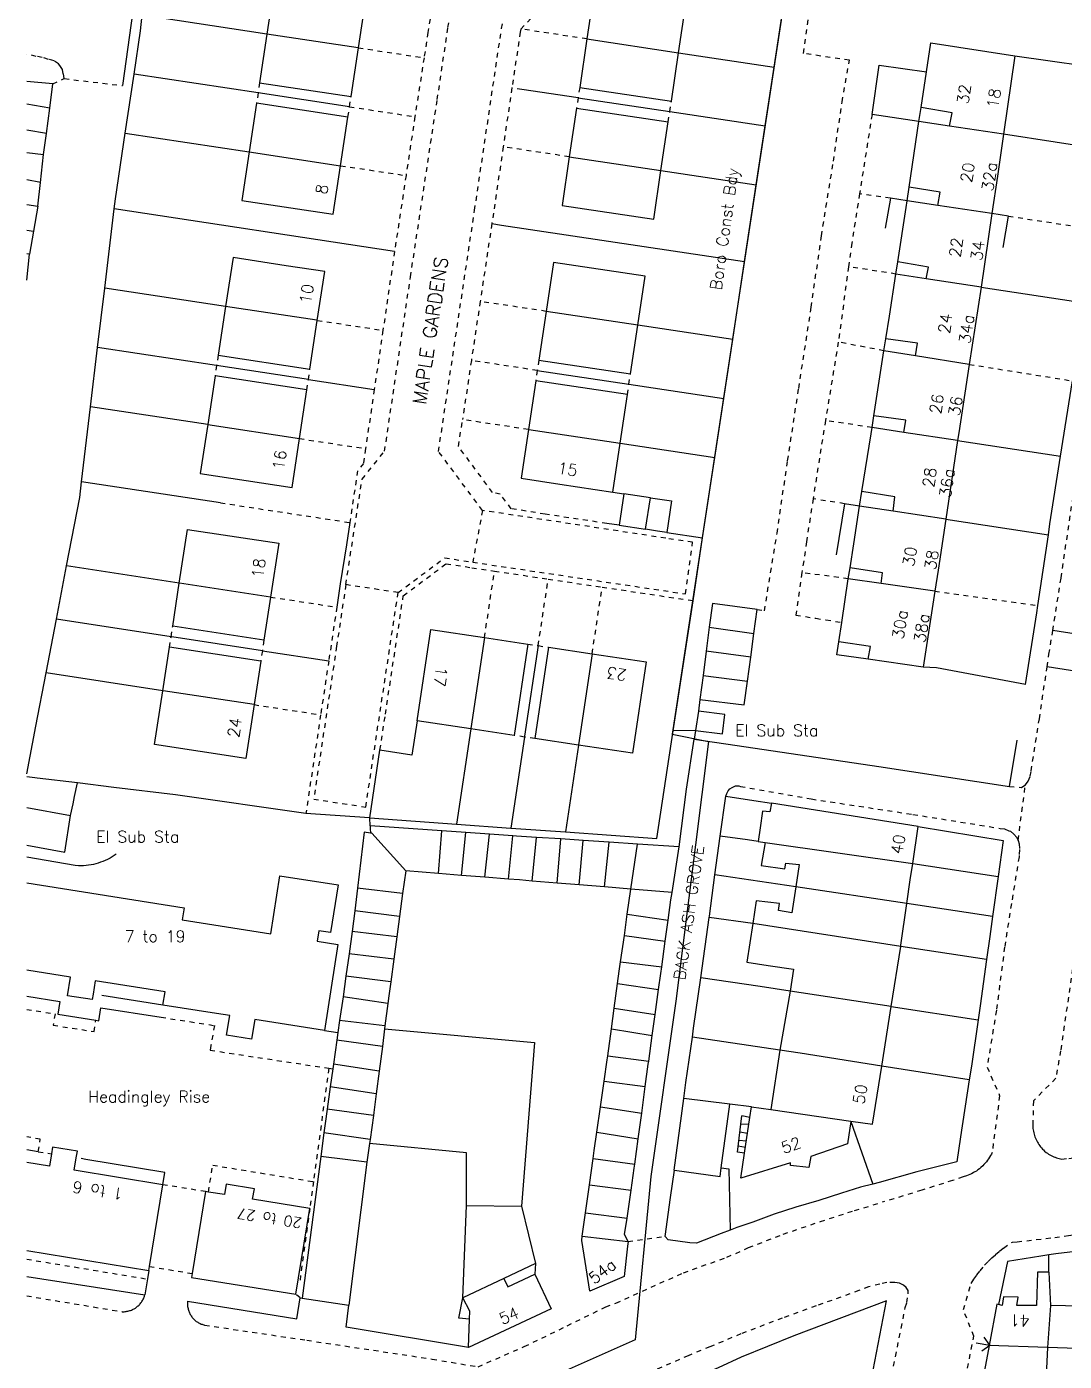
# Model space of a CAD drawing. Extents: x 428500 to 429165, y 435000 to 435500.
# Drawn here: x 428500 to 428607.6, y 435239 to 435377.3 of the extents above; entities that cross this region are included whole.
import ezdxf

# ---------------------------------------------------------------- set-up
doc = ezdxf.new("R2010")
doc.units = 0
doc.linetypes.add('DASHEDLINE', pattern=[1, 0.5, -0.5])
doc.layers.get('0').update_dxf_attribs({"color": 222})
for name, color, linetype in [('os_Block', 7, 'Continuous'), ('OS_LINE - Boundary', 8, 'Continuous'), ('OS_LINE - Building Division', 8, 'Continuous'), ('OS_LINE - Building Outline', 7, 'Continuous'), ('OS_LINE - Builiding Overhead', 7, 'DASHEDLINE'), ('OS_LINE - Default', 8, 'Continuous'), ('OS_LINE - Edge', 8, 'DASHEDLINE'), ('OS_LINE - Property Closing', 8, 'DASHEDLINE'), ('OS_LINE - Road Or Track', 8, 'DASHEDLINE'), ('OS_LINE - Step', 8, 'Continuous'), ('OS_LINE - Traffic Calming', 8, 'Continuous'), ('OS_SYMB - Benchmark', 8, 'Continuous'), ('OS_TEXT - Administrative', 4, 'Continuous'), ('OS_TEXT - Building or Structure', 4, 'Continuous'), ('OS_TEXT - General', 4, 'Continuous'), ('OS_TEXT - Road', 4, 'Continuous')]:
    doc.layers.add(name, color=color, linetype=linetype)
doc.styles.add('AutoTextStyle-2', font='')
doc.styles.get('AutoTextStyle-2').set_extended_font_data('romans-shx')

# ---------------------------------------------------------------- blocks, each defined once
blk = doc.blocks.new('benchMarkSymbol_#000000')
for points in [[(0.707, 0.707), (0, 0), (0.707, -0.707)], [(1.42, 0), (0, 0)]]:
    blk.add_lwpolyline(points)
blk = doc.blocks.new('se2835se')
at = {"layer": 'OS_LINE - Boundary'}
blk.add_lwpolyline([(428817.05, 435500), (428817.06, 435493.41), (428792.31, 435490.97), (428654.48, 435476.8), (428594.89, 435469.94), (428593.69, 435465.3), (428587.41, 435418.15), (428586.37, 435418.21), (428584.49, 435418.44), (428583.82, 435414.75), (428579.81, 435388.66), (428579.8, 435388.24), (428566.92, 435304.02), (428570.7, 435303.27), (428567.3, 435276.35), (428564.73, 435258.18), (428563.08, 435241.26), (428545.04, 435233.22), (428500, 435212.52)], dxfattribs=at)
at = {"layer": 'OS_LINE - Building Division'}
for points in [[(428534.395, 435375.144), (428534.36, 435375.149), (428524.916, 435376.574)], [(428558.096, 435376.066), (428567.602, 435374.64)], [(428533.473, 435369.038), (428523.996, 435370.468)], [(428557.18, 435369.959), (428566.686, 435368.532)], [(428502.04, 435366.25), (428500, 435366.6)], [(428601.28, 435366.18), (428595.7, 435367.03)], [(428523.073, 435364.362), (428532.552, 435362.931)], [(428556.264, 435363.852), (428565.77, 435362.426)], [(428600.08, 435357.96), (428594.49, 435358.8)], [(428500, 435356.25), (428500.71, 435356.15)], [(428598.97, 435350.35), (428593.25, 435351.22)], [(428530.136, 435346.899), (428530.101, 435346.904), (428520.628, 435348.341)], [(428563.367, 435346.408), (428553.86, 435347.834)], [(428597.74, 435342.34), (428592.16, 435343.23)], [(428529.207, 435340.773), (428519.699, 435342.215)], [(428552.942, 435341.71), (428562.447, 435340.284)], [(428518.769, 435336.09), (428528.279, 435334.647)], [(428552.023, 435335.586), (428552.058, 435335.581), (428561.529, 435334.16)], [(428596.53, 435334.45), (428590.95, 435335.29)], [(428595.3, 435326.3), (428589.85, 435327.13)], [(428525.285, 435318.229), (428515.859, 435319.668), (428515.822, 435319.674)], [(428594.17, 435318.85), (428588.6, 435319.63)], [(428524.435, 435312.663), (428515.045, 435314.098), (428514.972, 435314.109)], [(428547.468, 435314.026), (428546.051, 435304.593), (428546.045, 435304.556)], [(428553.038, 435313.189), (428551.626, 435303.792), (428551.615, 435303.719)], [(428558.633, 435312.349), (428557.216, 435302.915), (428557.211, 435302.879)], [(428523.582, 435307.073), (428514.155, 435308.512), (428514.119, 435308.517)], [(428576.56, 435292.79), (428591.87, 435290.6)], [(428591.26, 435286.46), (428579.75, 435288.2)], [(428590.63, 435282.02), (428575.28, 435284.4)], [(428589.64, 435275.78), (428579.15, 435277.38)], [(428588.66, 435269.62), (428580.2, 435270.95), (428578.08, 435271.26)], [(428577.15, 435265.11), (428585.46, 435263.92)], [(428606.15, 435244.8), (428605.85, 435240.45)], [(428605.85, 435240.45), (428599.8, 435240.66)], [(428605.85, 435240.45), (428605.65, 435236.05)], [(428611.99, 435240.23), (428605.85, 435240.45)]]:
    blk.add_lwpolyline(points, dxfattribs=at)
at = {"layer": 'OS_LINE - Building Outline'}
for points in [[(428534.395, 435375.144), (428535.156, 435380.185), (428531.163, 435380.788), (428525.678, 435381.615), (428524.916, 435376.574)], [(428567.602, 435374.64), (428568.358, 435379.678), (428558.852, 435381.104), (428558.096, 435376.066)], [(428524.916, 435376.574), (428524.156, 435371.533)], [(428558.096, 435376.066), (428557.34, 435371.027)], [(428533.633, 435370.102), (428534.395, 435375.144)], [(428566.846, 435369.601), (428567.602, 435374.64)], [(428593.3, 435372.65), (428593.75, 435375.65), (428602.47, 435374.32)], [(428602.47, 435374.32), (428601.28, 435366.18)], [(428592.74, 435368.95), (428593.3, 435372.65)], [(428524.156, 435371.533), (428533.633, 435370.102)], [(428557.34, 435371.027), (428566.846, 435369.601)], [(428502.4, 435368.9), (428500, 435369.3)], [(428523.834, 435369.403), (428523.073, 435364.362)], [(428533.313, 435367.973), (428523.834, 435369.403)], [(428502.04, 435366.25), (428502.4, 435368.9)], [(428532.552, 435362.931), (428533.313, 435367.973)], [(428557.02, 435368.891), (428556.264, 435363.852)], [(428557.02, 435368.891), (428566.526, 435367.465)], [(428592.52, 435367.51), (428592.74, 435368.95)], [(428595.7, 435367.03), (428595.95, 435368.4), (428592.74, 435368.95)], [(428565.77, 435362.426), (428566.526, 435367.465)], [(428591.51, 435360.7), (428592.52, 435367.51)], [(428501.75, 435364.1), (428502.04, 435366.25)], [(428601.28, 435366.18), (428600.65, 435361.85), (428600.08, 435357.96)], [(428500, 435364.3), (428501.75, 435364.1)], [(428523.073, 435364.362), (428522.313, 435359.32), (428531.791, 435357.89), (428532.552, 435362.931)], [(428556.264, 435363.852), (428555.508, 435358.813), (428565.014, 435357.387), (428565.77, 435362.426)], [(428591.3, 435359.29), (428591.51, 435360.7)], [(428594.49, 435358.8), (428594.7, 435360.2), (428591.51, 435360.7)], [(428500, 435358.9), (428501.15, 435358.75)], [(428501.15, 435358.75), (428500.71, 435356.15)], [(428590.32, 435352.95), (428591.2, 435358.6), (428591.3, 435359.29)], [(428600.08, 435357.96), (428598.97, 435350.35)], [(428500.71, 435356.15), (428500.3, 435353.75)], [(428500.3, 435353.75), (428500, 435353.8)], [(428530.136, 435346.899), (428530.904, 435351.956), (428526.898, 435352.564), (428521.395, 435353.398), (428520.628, 435348.341)], [(428563.367, 435346.408), (428564.125, 435351.464), (428554.619, 435352.89), (428553.86, 435347.834)], [(428590.13, 435351.7), (428590.32, 435352.95)], [(428593.25, 435351.22), (428593.5, 435352.4), (428590.32, 435352.95)], [(428589.08, 435345), (428589.45, 435347.35), (428590.13, 435351.7)], [(428593.25, 435351.22), (428590.13, 435351.7)], [(428598.97, 435350.35), (428597.74, 435342.34)], [(428520.628, 435348.341), (428519.861, 435343.283)], [(428553.86, 435347.834), (428553.102, 435342.778)], [(428529.369, 435341.841), (428530.136, 435346.899)], [(428562.608, 435341.352), (428563.367, 435346.408)], [(428588.89, 435343.75), (428589.08, 435345)], [(428592.16, 435343.23), (428592.35, 435344.55), (428589.08, 435345)], [(428519.861, 435343.283), (428529.369, 435341.841)], [(428553.102, 435342.778), (428562.608, 435341.352)], [(428587.84, 435337), (428588.89, 435343.75)], [(428592.16, 435343.23), (428588.89, 435343.75)], [(428597.74, 435342.34), (428596.65, 435335.25), (428596.53, 435334.45)], [(428519.537, 435341.147), (428518.769, 435336.09)], [(428529.045, 435339.705), (428519.537, 435341.147)], [(428552.782, 435340.642), (428552.023, 435335.586)], [(428562.287, 435339.216), (428552.782, 435340.642)], [(428528.279, 435334.647), (428529.045, 435339.705)], [(428561.529, 435334.16), (428562.287, 435339.216)], [(428518.769, 435336.09), (428518.002, 435331.032), (428527.511, 435329.59), (428528.279, 435334.647)], [(428587.65, 435335.79), (428587.84, 435337)], [(428590.95, 435335.29), (428591.15, 435336.55), (428587.84, 435337)], [(428552.023, 435335.586), (428551.264, 435330.53), (428555.269, 435329.929), (428560.77, 435329.104)], [(428586.6, 435329.15), (428587.55, 435335.15), (428587.65, 435335.79)], [(428560.77, 435329.104), (428561.529, 435334.16)], [(428596.53, 435334.45), (428595.3, 435326.3)], [(428561.912, 435328.933), (428561.43, 435325.657)], [(428564.672, 435328.518), (428561.912, 435328.933)], [(428586.37, 435327.66), (428586.6, 435329.15)], [(428589.85, 435327.13), (428590, 435328.6), (428586.6, 435329.15)], [(428564.155, 435325.248), (428564.672, 435328.518)], [(428585.37, 435321.25), (428585.75, 435323.75), (428586.37, 435327.66)], [(428595.3, 435326.3), (428594.5, 435321), (428594.17, 435318.85)], [(428515.822, 435319.674), (428516.672, 435325.24), (428526.134, 435323.796), (428525.285, 435318.229)], [(428561.43, 435325.657), (428564.155, 435325.248)], [(428585.19, 435320.1), (428585.37, 435321.25)], [(428588.6, 435319.63), (428588.75, 435320.75), (428585.37, 435321.25)], [(428515.138, 435315.191), (428515.822, 435319.674)], [(428584.51, 435315.6), (428585.19, 435320.1)], [(428588.6, 435319.63), (428585.19, 435320.1)], [(428525.285, 435318.229), (428524.6, 435313.747)], [(428594.17, 435318.85), (428592.95, 435310.95)], [(428524.6, 435313.747), (428515.138, 435315.191)], [(428584.2, 435313.57), (428584.51, 435315.6)], [(428540.475, 435305.393), (428541.897, 435314.862), (428547.468, 435314.026)], [(428547.468, 435314.026), (428551.954, 435313.351)], [(428514.119, 435308.517), (428514.807, 435313.025)], [(428524.27, 435311.581), (428514.807, 435313.025)], [(428551.954, 435313.351), (428550.532, 435303.882)], [(428554.121, 435313.026), (428552.699, 435303.556)], [(428554.121, 435313.026), (428558.633, 435312.349)], [(428558.633, 435312.349), (428564.227, 435311.508), (428562.805, 435302.039), (428557.211, 435302.879)], [(428587.25, 435311.78), (428584, 435312.25), (428584.2, 435313.57)], [(428587.25, 435311.78), (428587.5, 435313.1), (428584.2, 435313.57)], [(428524.27, 435311.581), (428523.582, 435307.073)], [(428592.95, 435310.95), (428587.25, 435311.78)], [(428523.582, 435307.073), (428522.728, 435301.483), (428513.266, 435302.927), (428514.119, 435308.517)], [(428569.35, 435304.4), (428572.15, 435304.05), (428572.4, 435306.05), (428569.65, 435306.4)], [(428569.65, 435306.4), (428569.35, 435304.4)], [(428546.045, 435304.556), (428540.475, 435305.393)], [(428550.532, 435303.882), (428546.045, 435304.556)], [(428557.211, 435302.879), (428552.699, 435303.556)], [(428577.23, 435296.85), (428577.05, 435295.95), (428576.3, 435296.05), (428576.05, 435294.3), (428575.849, 435292.893)], [(428592.45, 435294.45), (428577.23, 435296.85)], [(428591.87, 435290.6), (428592.45, 435294.45)], [(428575.849, 435292.893), (428576.56, 435292.79)], [(428576.56, 435292.79), (428576.15, 435290.4), (428578.6, 435290.05), (428578.7, 435290.65), (428580.1, 435290.5), (428579.75, 435288.2)], [(428591.26, 435286.46), (428591.6, 435288.9), (428591.87, 435290.6)], [(428500, 435288.6), (428516.32, 435286.02), (428516.12, 435284.76), (428525.31, 435283.31), (428526.26, 435289.34), (428532.28, 435288.39), (428531.5, 435283.45), (428530.3, 435283.64), (428530.12, 435282.55), (428532.27, 435282.21), (428530.87, 435273.31)], [(428579.75, 435288.2), (428579.35, 435285.5), (428577.95, 435285.75), (428578.05, 435286.45), (428575.65, 435286.75), (428575.28, 435284.4)], [(428590.63, 435282.02), (428590.65, 435282.15), (428591.26, 435286.46)], [(428575.28, 435284.4), (428574.66, 435280.39), (428576.9, 435280.048), (428579.5, 435279.65), (428579.15, 435277.38)], [(428589.64, 435275.78), (428590.63, 435282.02)], [(428514.13, 435275.94), (428514.35, 435277.3), (428507.11, 435278.44), (428506.9, 435277.08), (428506.8, 435276.5), (428504.24, 435276.9), (428504.55, 435278.83), (428500, 435279.55)], [(428579.15, 435277.38), (428578.08, 435271.26)], [(428530.87, 435273.31), (428523.64, 435274.45), (428523.32, 435272.41), (428520.73, 435272.82), (428521.05, 435274.85), (428519.68, 435275.06), (428519.68, 435275.07), (428514.13, 435275.94)], [(428588.66, 435269.62), (428589.64, 435275.78)], [(428537.15, 435273.79), (428537.109, 435273.462)], [(428537.109, 435273.462), (428536.88, 435271.65)], [(428578.08, 435271.26), (428577.15, 435265.11)], [(428585.46, 435263.92), (428587.7, 435263.6), (428588.66, 435269.62)], [(428574.99, 435264.3), (428575.15, 435265.4)], [(428575.15, 435265.4), (428577.15, 435265.11)], [(428574.43, 435260.58), (428574.99, 435264.3)], [(428585.46, 435263.92), (428585.453, 435263.873)], [(428585.453, 435263.873), (428585.1, 435261.55), (428581.3, 435260.25), (428581.1, 435259.1), (428579.2, 435259.3), (428579.2, 435259.6), (428574.05, 435258), (428574.43, 435260.58)], [(428505.148, 435260.1), (428505.26, 435260.79), (428502.69, 435261.21), (428502.576, 435260.511)], [(428535.544, 435261.589), (428535.27, 435259.65)], [(428535.6, 435261.99), (428535.544, 435261.589)], [(428502.576, 435260.511), (428502.37, 435259.24), (428500, 435259.62)], [(428514.12, 435257.32), (428504.94, 435258.82), (428505.148, 435260.1)], [(428530.49, 435260.25), (428528.55, 435245.55)], [(428535.27, 435259.65), (428530.49, 435260.25)], [(428535.27, 435259.65), (428533.4, 435244.82)], [(428512.74, 435248.84), (428514.12, 435257.32)], [(428529.35, 435254.85), (428523.43, 435255.81), (428523.61, 435256.9), (428520.69, 435257.37), (428520.51, 435256.29), (428518.84, 435256.56)], [(428518.54, 435256.61), (428517.16, 435248.12)], [(428518.84, 435256.56), (428518.54, 435256.61)], [(428527.9, 435245.96), (428529.35, 435254.85)], [(428545.208, 435245.609), (428545.589, 435255.151)], [(428545.589, 435255.151), (428551.314, 435255.085)], [(428551.314, 435255.085), (428552.75, 435249.161)], [(428558.4, 435246.28), (428557.9, 435249.36), (428557.55, 435251.55), (428557.61, 435251.98)], [(428557.61, 435251.98), (428562.35, 435251.45)], [(428500, 435250.51), (428512.67, 435248.44)], [(428562.35, 435251.45), (428562.29, 435250.95), (428561.95, 435247.8), (428558.4, 435246.28)], [(428512.67, 435248.44), (428512.74, 435248.84)], [(428552.75, 435249.161), (428549.469, 435247.616)], [(428612.23, 435249.08), (428610.9, 435249.1), (428610.8, 435244.7), (428606.15, 435244.8)], [(428517.16, 435248.12), (428517.09, 435247.72), (428527.9, 435245.96)], [(428549.469, 435247.616), (428545.208, 435245.609)], [(428549.469, 435247.616), (428549.887, 435246.726), (428551, 435247.25), (428552.7, 435248.05)], [(428552.7, 435248.05), (428554.38, 435244.45)], [(428606, 435248.27), (428604.8, 435248.25), (428604.7, 435244.8), (428602.65, 435244.8), (428602.8, 435245.65), (428601.3, 435245.7), (428601.15, 435244.8), (428600.75, 435244.91)], [(428606, 435248.27), (428606.15, 435244.8)], [(428528.55, 435245.55), (428533.4, 435244.82)], [(428545.917, 435243.377), (428545.95, 435244.2), (428545.208, 435245.609)], [(428600.75, 435244.91), (428600.6, 435244.95), (428599.8, 435240.66)], [(428554.38, 435244.45), (428545.8, 435240.45)], [(428545.8, 435240.45), (428545.917, 435243.377)], [(428599.8, 435240.66), (428599, 435236.4)]]:
    blk.add_lwpolyline(points, dxfattribs=at)
at = {"layer": 'OS_LINE - Builiding Overhead'}
for points in [[(428523.996, 435370.468), (428523.834, 435369.403)], [(428524.156, 435371.533), (428523.996, 435370.468)], [(428557.34, 435371.027), (428557.18, 435369.959)], [(428533.313, 435367.973), (428533.473, 435369.038)], [(428533.473, 435369.038), (428533.633, 435370.102)], [(428557.18, 435369.959), (428557.02, 435368.891)], [(428566.686, 435368.532), (428566.846, 435369.601)], [(428566.526, 435367.465), (428566.686, 435368.532)], [(428519.861, 435343.283), (428519.699, 435342.215)], [(428553.102, 435342.778), (428552.942, 435341.71)], [(428519.699, 435342.215), (428519.537, 435341.147)], [(428529.207, 435340.773), (428529.369, 435341.841)], [(428552.942, 435341.71), (428552.782, 435340.642)], [(428529.045, 435339.705), (428529.207, 435340.773)], [(428562.287, 435339.216), (428562.447, 435340.284)], [(428562.447, 435340.284), (428562.608, 435341.352)], [(428514.972, 435314.109), (428515.138, 435315.191)], [(428514.807, 435313.025), (428514.972, 435314.109)], [(428524.6, 435313.747), (428524.435, 435312.663)], [(428524.435, 435312.663), (428524.27, 435311.581)], [(428551.954, 435313.351), (428553.038, 435313.189)], [(428553.038, 435313.189), (428554.121, 435313.026)], [(428551.615, 435303.719), (428550.532, 435303.882)], [(428552.699, 435303.556), (428551.615, 435303.719)], [(428518.54, 435256.61), (428514.12, 435257.32)], [(428512.74, 435248.84), (428517.16, 435248.12)]]:
    blk.add_lwpolyline(points, dxfattribs=at)
at = {"layer": 'OS_LINE - Default'}
for points in [[(428577.503, 435373.155), (428579.409, 435385.694)], [(428509.9, 435382.7), (428511.35, 435381.45), (428509.928, 435371.233)], [(428511.129, 435372.41), (428511.8, 435376.9), (428511.986, 435378.525)], [(428524.916, 435376.574), (428511.986, 435378.525)], [(428567.602, 435374.64), (428577.503, 435373.155)], [(428587.65, 435368.25), (428588.4, 435373.35), (428593.3, 435372.65)], [(428602.47, 435374.32), (428613.21, 435372.8)], [(428510.216, 435366.302), (428511.129, 435372.41)], [(428523.996, 435370.468), (428511.129, 435372.41)], [(428576.575, 435367.048), (428577.503, 435373.155)], [(428502.7, 435371.4), (428500, 435371.65)], [(428502.4, 435368.9), (428502.7, 435371.4)], [(428557.18, 435369.959), (428551.344, 435370.835)], [(428566.686, 435368.532), (428576.575, 435367.048)], [(428592.52, 435367.51), (428587.65, 435368.25)], [(428509.075, 435358.453), (428509.2, 435359.5), (428510.216, 435366.302)], [(428510.216, 435366.302), (428523.073, 435364.362)], [(428575.647, 435360.944), (428576.575, 435367.048)], [(428595.7, 435367.03), (428592.52, 435367.51)], [(428611.99, 435364.55), (428601.28, 435366.18)], [(428501.43, 435361.2), (428501.75, 435364.1)], [(428565.77, 435362.426), (428575.647, 435360.944)], [(428501.43, 435361.2), (428500, 435361.45)], [(428501.15, 435358.75), (428501.43, 435361.2)], [(428574.438, 435352.989), (428575.647, 435360.944)], [(428589.55, 435359.55), (428589, 435356.45)], [(428591.3, 435359.29), (428589.55, 435359.55)], [(428508.093, 435350.242), (428509.075, 435358.453)], [(428538.141, 435354.031), (428509.075, 435358.453)], [(428594.49, 435358.8), (428591.3, 435359.29)], [(428548.229, 435356.921), (428549.245, 435356.769), (428574.438, 435352.989)], [(428601.8, 435357.7), (428600.08, 435357.96)], [(428601.25, 435354.45), (428601.8, 435357.7)], [(428500, 435351.08), (428500.3, 435353.75)], [(428573.213, 435344.931), (428574.438, 435352.989)], [(428507.358, 435344.088), (428508.093, 435350.242)], [(428520.628, 435348.341), (428508.093, 435350.242)], [(428598.97, 435350.35), (428609.67, 435348.72)], [(428573.213, 435344.931), (428563.367, 435346.408)], [(428572.282, 435338.808), (428573.213, 435344.931)], [(428506.622, 435337.933), (428507.358, 435344.088)], [(428519.699, 435342.215), (428507.358, 435344.088)], [(428529.207, 435340.773), (428536.04, 435339.736)], [(428562.447, 435340.284), (428572.282, 435338.808)], [(428607.21, 435332.84), (428608.44, 435340.63)], [(428571.352, 435332.686), (428572.282, 435338.808)], [(428505.695, 435330.181), (428506.622, 435337.933)], [(428518.769, 435336.09), (428506.622, 435337.933)], [(428590.95, 435335.29), (428587.65, 435335.79)], [(428561.529, 435334.16), (428571.352, 435332.686)], [(428596.53, 435334.45), (428607.21, 435332.84)], [(428570.086, 435324.359), (428571.352, 435332.686)], [(428605.94, 435324.68), (428606.1, 435325.8), (428607.21, 435332.84)], [(428504.138, 435321.457), (428505.5, 435328.55), (428505.695, 435330.181)], [(428520.086, 435327.991), (428505.695, 435330.181)], [(428560.77, 435329.104), (428561.912, 435328.933)], [(428564.672, 435328.518), (428566.859, 435328.19), (428566.368, 435324.916)], [(428584.8, 435327.9), (428583.95, 435322.6)], [(428586.37, 435327.66), (428584.8, 435327.9)], [(428589.85, 435327.13), (428586.37, 435327.66)], [(428595.3, 435326.3), (428605.94, 435324.68)], [(428533.498, 435325.95), (428533.146, 435323.629), (428532.519, 435319.594), (428532.157, 435317.18)], [(428561.43, 435325.657), (428560.153, 435325.849)], [(428566.368, 435324.916), (428565.413, 435325.059), (428564.155, 435325.248)], [(428566.368, 435324.916), (428570.086, 435324.359)], [(428569.097, 435317.849), (428570.086, 435324.359)], [(428604.86, 435317.35), (428605.94, 435324.68)], [(428503.076, 435315.926), (428504.138, 435321.457)], [(428515.822, 435319.674), (428504.138, 435321.457)], [(428567.047, 435304.362), (428569.097, 435317.849)], [(428575.75, 435316.95), (428571.1, 435317.55), (428570.78, 435315.1)], [(428575.41, 435314.45), (428575.75, 435316.95)], [(428603.55, 435309.15), (428604.75, 435316.6), (428604.86, 435317.35)], [(428502.009, 435310.366), (428503.076, 435315.926)], [(428514.972, 435314.109), (428503.076, 435315.926)], [(428570.78, 435315.1), (428570.45, 435312.6)], [(428570.78, 435315.1), (428575.41, 435314.45)], [(428575.08, 435312), (428575.41, 435314.45)], [(428524.435, 435312.663), (428531.321, 435311.611)], [(428570.45, 435312.6), (428570.13, 435310.1)], [(428575.08, 435312), (428570.45, 435312.6)], [(428574.73, 435309.5), (428575.08, 435312)], [(428603.55, 435309.15), (428594.35, 435310.9), (428592.95, 435310.95)], [(428500, 435299.9), (428500.95, 435304.849), (428502.009, 435310.366)], [(428514.119, 435308.517), (428502.009, 435310.366)], [(428570.13, 435310.1), (428569.8, 435307.6)], [(428570.13, 435310.1), (428574.73, 435309.5)], [(428569.8, 435307.6), (428574.4, 435307.05), (428574.73, 435309.5)], [(428569.8, 435307.6), (428569.65, 435306.4)], [(428540.475, 435305.393), (428539.938, 435301.84), (428536.634, 435302.366)], [(428546.045, 435304.556), (428544.563, 435294.685)], [(428555.859, 435293.878), (428565.35, 435293.2), (428567.047, 435304.362)], [(428569.35, 435304.4), (428567.047, 435304.362)], [(428569.35, 435304.4), (428569.2, 435303.5)], [(428551.615, 435303.719), (428550.197, 435294.283)], [(428557.211, 435302.879), (428555.859, 435293.878)], [(428567.65, 435292.35), (428568.4, 435298.3), (428569.2, 435303.5)], [(428569.2, 435303.5), (428574.61, 435302.69), (428588.35, 435300.65), (428601.9, 435298.6)], [(428601.9, 435298.6), (428602.7, 435303.4)], [(428535.571, 435295.328), (428536.634, 435302.366)], [(428505.28, 435298.96), (428501.08, 435299.47), (428500.85, 435299.498), (428500, 435299.601)], [(428504.55, 435295.6), (428504.81, 435296.79), (428504.97, 435297.55), (428505.28, 435298.96)], [(428528.949, 435295.803), (428515.437, 435297.716), (428509.05, 435298.5), (428505.28, 435298.96)], [(428571.9, 435293.45), (428572.5, 435297.6)], [(428572.5, 435297.6), (428575.41, 435297.14), (428577.23, 435296.85)], [(428500, 435296.4), (428504.55, 435295.6)], [(428535.571, 435295.328), (428535.54, 435295.33), (428528.949, 435295.803)], [(428500, 435292.5), (428503.95, 435291.8), (428504.55, 435295.6)], [(428535.571, 435295.328), (428544.563, 435294.685)], [(428535.6, 435294.5), (428535.571, 435295.328)], [(428543.05, 435293.99), (428535.6, 435294.5)], [(428535.6, 435294.5), (428535.62, 435294.25), (428535.65, 435293.77)], [(428544.563, 435294.685), (428550.197, 435294.283)], [(428592.45, 435294.45), (428601.25, 435293)], [(428535.65, 435293.77), (428535, 435293.85), (428534.3, 435288.05)], [(428539.3, 435289.85), (428535.8, 435293.75), (428535.65, 435293.77)], [(428542.7, 435289.58), (428543.05, 435293.99)], [(428545.55, 435293.81), (428543.05, 435293.99)], [(428545.1, 435289.38), (428545.55, 435293.81)], [(428548, 435293.64), (428545.55, 435293.81)], [(428547.5, 435289.19), (428548, 435293.64)], [(428550.4, 435293.48), (428548, 435293.64)], [(428549.95, 435288.99), (428550.4, 435293.48)], [(428550.197, 435294.283), (428555.859, 435293.878)], [(428552.85, 435293.32), (428550.8, 435293.45), (428550.4, 435293.48)], [(428552.4, 435288.79), (428552.85, 435293.32)], [(428555.4, 435293.15), (428552.85, 435293.32)], [(428555, 435288.58), (428555.4, 435293.15)], [(428557.7, 435293), (428555.4, 435293.15)], [(428557.3, 435288.39), (428557.7, 435293)], [(428560.4, 435292.82), (428557.7, 435293)], [(428571.35, 435289.45), (428571.9, 435293.45)], [(428575.849, 435292.893), (428574.75, 435293.048), (428571.9, 435293.45)], [(428601.25, 435293), (428600.72, 435289.25)], [(428509.29, 435291.59), (428509.08, 435291.44), (428508.86, 435291.3), (428508.64, 435291.17), (428508.38, 435291.04), (428508.15, 435290.93), (428507.91, 435290.83), (428507.67, 435290.74), (428507.42, 435290.65), (428507.18, 435290.58), (428506.92, 435290.52), (428506.67, 435290.47), (428506.42, 435290.43), (428506.16, 435290.4), (428505.9, 435290.38), (428505.38, 435290.38), (428505.03, 435290.4), (428500, 435291.26)], [(428559.9, 435288.18), (428560.4, 435292.82)], [(428563.35, 435292.63), (428560.4, 435292.82)], [(428562.64, 435287.95), (428563.35, 435292.63)], [(428567.65, 435292.35), (428563.35, 435292.63)], [(428566.92, 435287.6), (428567.65, 435292.35)], [(428591.87, 435290.6), (428600.72, 435289.25)], [(428539.3, 435289.85), (428538.98, 435287.49)], [(428542.7, 435289.58), (428539.3, 435289.85)], [(428545.1, 435289.38), (428542.7, 435289.58)], [(428547.5, 435289.19), (428545.1, 435289.38)], [(428549.95, 435288.99), (428547.5, 435289.19)], [(428552.4, 435288.79), (428551.1, 435288.9), (428549.95, 435288.99)], [(428570.78, 435285), (428570.8, 435285.15), (428571.35, 435289.45)], [(428579.75, 435288.2), (428571.35, 435289.45)], [(428600.72, 435289.25), (428600.14, 435285.11)], [(428534.3, 435288.05), (428534.01, 435285.7)], [(428538.98, 435287.49), (428534.3, 435288.05)], [(428538.98, 435287.49), (428538.66, 435285.1)], [(428555, 435288.58), (428552.4, 435288.79)], [(428557.3, 435288.39), (428555, 435288.58)], [(428559.9, 435288.18), (428557.3, 435288.39)], [(428562.64, 435287.95), (428559.9, 435288.18)], [(428562.28, 435285.35), (428562.64, 435287.95)], [(428566.92, 435287.6), (428562.64, 435287.95)], [(428566.51, 435284.75), (428566.8, 435286.85), (428566.92, 435287.6)], [(428600.14, 435285.11), (428591.26, 435286.46)], [(428534.01, 435285.7), (428533.75, 435283.55)], [(428538.66, 435285.1), (428534.01, 435285.7)], [(428538.66, 435285.1), (428538.37, 435283)], [(428561.97, 435283.15), (428562.28, 435285.35)], [(428562.28, 435285.35), (428566.51, 435284.75)], [(428566.21, 435282.55), (428566.51, 435284.75)], [(428569.9, 435278.75), (428570.78, 435285)], [(428575.28, 435284.4), (428570.78, 435285)], [(428600.14, 435285.11), (428599.85, 435283.05), (428599.52, 435280.65)], [(428533.75, 435283.55), (428533.43, 435281.25)], [(428538.37, 435283), (428533.75, 435283.55)], [(428538.37, 435283), (428538.06, 435280.7)], [(428561.58, 435280.41), (428561.97, 435283.15)], [(428561.97, 435283.15), (428566.21, 435282.55)], [(428565.85, 435279.89), (428566.21, 435282.55)], [(428599.52, 435280.65), (428590.63, 435282.02)], [(428533.43, 435281.25), (428533.1, 435278.95)], [(428538.06, 435280.7), (428533.43, 435281.25)], [(428538.06, 435280.7), (428537.75, 435278.35)], [(428599.52, 435280.65), (428598.85, 435275.85), (428598.64, 435274.4)], [(428561.27, 435278.16), (428561.45, 435279.45), (428561.58, 435280.41)], [(428561.58, 435280.41), (428565.85, 435279.89)], [(428565.52, 435277.54), (428565.75, 435279.2), (428565.85, 435279.89)], [(428533.1, 435278.95), (428532.8, 435276.8)], [(428537.75, 435278.35), (428533.1, 435278.95)], [(428537.75, 435278.35), (428537.55, 435276.9), (428537.45, 435276.1)], [(428560.93, 435275.6), (428561.27, 435278.16)], [(428561.27, 435278.16), (428565.52, 435277.54)], [(428569.02, 435272.6), (428569.15, 435273.55), (428569.9, 435278.75)], [(428579.15, 435277.38), (428576.05, 435277.85), (428569.9, 435278.75)], [(428500, 435276.85), (428503.45, 435276.31), (428503.24, 435274.98), (428507.17, 435274.36)], [(428514.13, 435275.94), (428507.8, 435276.94)], [(428532.8, 435276.8), (428532.45, 435274.35)], [(428537.45, 435276.1), (428532.8, 435276.8)], [(428565.16, 435274.96), (428565.52, 435277.54)], [(428507.17, 435274.36), (428507.47, 435274.31), (428507.68, 435275.65), (428513.93, 435274.68)], [(428537.45, 435276.1), (428537.15, 435273.79)], [(428560.64, 435273.49), (428560.93, 435275.6)], [(428560.93, 435275.6), (428565.16, 435274.96)], [(428589.64, 435275.78), (428598.64, 435274.4)], [(428532.45, 435274.35), (428532.27, 435273.11)], [(428537.15, 435273.79), (428532.45, 435274.35)], [(428564.86, 435272.8), (428565.16, 435274.96)], [(428598.64, 435274.4), (428597.95, 435269.6), (428597.74, 435268.19)], [(428530.87, 435273.31), (428532.27, 435273.11)], [(428532.16, 435272.31), (428531.81, 435269.81)], [(428532.27, 435273.11), (428532.16, 435272.31)], [(428536.88, 435271.65), (428532.16, 435272.31)], [(428537.109, 435273.462), (428552.656, 435272.063), (428551.314, 435255.085)], [(428560.26, 435270.69), (428560.64, 435273.49)], [(428560.64, 435273.49), (428564.86, 435272.8)], [(428564.5, 435270.14), (428564.86, 435272.8)], [(428568.14, 435266.25), (428568.35, 435267.9), (428569.02, 435272.6)], [(428578.08, 435271.26), (428569.02, 435272.6)], [(428536.88, 435271.65), (428536.55, 435269.09)], [(428531.81, 435269.81), (428531.74, 435269.33)], [(428536.55, 435269.09), (428531.81, 435269.81)], [(428559.88, 435268.04), (428560.2, 435270.25), (428560.26, 435270.69)], [(428560.26, 435270.69), (428564.5, 435270.14)], [(428564.14, 435267.49), (428564.45, 435269.8), (428564.5, 435270.14)], [(428597.74, 435268.19), (428588.66, 435269.62)], [(428531.74, 435269.33), (428531.48, 435267.45)], [(428536.55, 435269.09), (428536.25, 435266.75)], [(428597.74, 435268.19), (428596.84, 435262.29), (428596.45, 435259.7), (428592.3, 435258.65), (428588.4, 435257.55), (428587.74, 435257.38)], [(428531.48, 435267.45), (428531.16, 435265.15)], [(428536.25, 435266.75), (428531.48, 435267.45)], [(428536.25, 435266.75), (428536, 435264.8), (428535.96, 435264.5)], [(428559.5, 435265.39), (428559.88, 435268.04)], [(428559.88, 435268.04), (428564.14, 435267.49)], [(428563.77, 435264.73), (428564.14, 435267.49)], [(428559.12, 435262.75), (428559.5, 435265.39)], [(428559.5, 435265.39), (428563.77, 435264.73)], [(428567.16, 435258.82), (428567.13, 435258.82), (428568.14, 435266.25)], [(428572.9, 435265.67), (428568.14, 435266.25)], [(428572.01, 435259.07), (428572.9, 435265.67)], [(428575.15, 435265.4), (428572.9, 435265.67)], [(428531.16, 435265.15), (428530.95, 435263.65), (428530.82, 435262.7)], [(428535.96, 435264.5), (428531.16, 435265.15)], [(428535.96, 435264.5), (428535.6, 435261.99)], [(428563.41, 435262.09), (428563.77, 435264.73)], [(428573.7, 435260.7), (428574.15, 435264.45)], [(428530.82, 435262.7), (428530.49, 435260.25)], [(428535.6, 435261.99), (428530.82, 435262.7)], [(428558.74, 435260.04), (428558.85, 435260.85), (428559.12, 435262.75)], [(428559.12, 435262.75), (428563.41, 435262.09)], [(428585.453, 435263.873), (428587.74, 435257.38)], [(428545.589, 435255.151), (428545.597, 435260.64), (428535.544, 435261.589)], [(428563.05, 435259.45), (428563.41, 435262.09)], [(428501.2, 435260.74), (428500, 435260.94)], [(428514.12, 435257.32), (428514.33, 435258.6), (428506.13, 435259.94)], [(428558.35, 435257.29), (428558.74, 435260.04)], [(428558.74, 435260.04), (428563.05, 435259.45)], [(428562.67, 435256.75), (428563, 435259.05), (428563.05, 435259.45)], [(428566.2, 435251.95), (428566.75, 435256), (428567.16, 435258.82)], [(428567.16, 435258.82), (428571.89, 435258.18), (428572.01, 435259.07)], [(428572.01, 435259.07), (428572.8, 435258.97), (428572.94, 435252.62)], [(428557.95, 435254.4), (428558.35, 435257.29)], [(428558.35, 435257.29), (428562.67, 435256.75)], [(428587.74, 435257.38), (428586.45, 435257.05), (428584.5, 435256.45), (428582.15, 435255.7), (428579.75, 435255), (428577.5, 435254.25), (428575.3, 435253.45), (428573.65, 435252.9), (428572.94, 435252.62)], [(428562.25, 435253.84), (428562.67, 435256.75)], [(428557.61, 435251.98), (428557.95, 435254.4)], [(428557.95, 435254.4), (428562.25, 435253.84)], [(428562.35, 435251.45), (428562, 435252.15), (428562.25, 435253.84)], [(428572.94, 435252.62), (428572, 435252.25), (428569.45, 435251.25), (428568.75, 435251.3), (428566.5, 435251.6), (428566.2, 435251.95)], [(428612.29, 435250.82), (428610.8, 435250.65), (428606.7, 435250.15), (428606, 435250.04)], [(428552.75, 435249.161), (428552.7, 435248.05)], [(428606, 435250.04), (428605.15, 435249.9), (428601.7, 435249.35), (428600.75, 435244.91)], [(428606, 435248.27), (428606, 435250.04)], [(428500, 435247.82), (428512.25, 435245.9)], [(428512.52, 435247.55), (428512.25, 435245.9)], [(428512.67, 435248.44), (428512.52, 435247.55)], [(428516.69, 435245.26), (428528.01, 435243.41), (428528.35, 435245.58)], [(428528.35, 435245.58), (428528.55, 435245.55)], [(428545.8, 435240.45), (428533.12, 435242.56), (428533.4, 435244.82)], [(428545.917, 435243.377), (428544.811, 435243.488), (428545.208, 435245.609)], [(428577.04, 435201.28), (428580.9, 435203.1), (428583.65, 435216.9), (428585.7, 435227.5), (428587.6, 435237.2), (428589.15, 435245.3), (428579.55, 435241.65), (428574.1, 435239.45), (428571.7, 435238.35), (428564.35, 435235.15), (428562.28, 435234.23)]]:
    blk.add_lwpolyline(points, dxfattribs=at)
at = {"layer": 'OS_LINE - Edge'}
for points in [[(428551.245, 435377.093), (428557.13, 435383.216), (428557.278, 435383.285), (428559.434, 435384.074), (428563.114, 435385.064), (428567.056, 435386.433), (428568.616, 435387.268), (428570.529, 435388.573), (428571.621, 435389.504), (428571.797, 435389.654), (428573.289, 435391.242)], [(428575.75, 435316.95), (428576.5, 435316.8), (428577.8, 435324.85), (428578.9, 435332.35), (428580.05, 435339.85), (428581.35, 435348.25), (428582.4, 435355.65), (428583.65, 435363.4), (428584.55, 435369.55), (428585.3, 435373.85), (428580.534, 435374.565), (428581.75, 435383.25)], [(428543.031, 435382.039), (428542.536, 435380.887), (428541.973, 435379.123), (428541.608, 435376.742), (428541.201, 435374.117)], [(428551.245, 435377.093), (428551.172, 435376.774), (428550.315, 435370.99)], [(428503.9, 435371.95), (428503.8, 435372.45), (428503.7, 435372.9), (428503.45, 435373.3), (428503.3, 435373.5), (428502.85, 435373.8), (428502.25, 435373.95), (428501.6, 435374.15), (428501, 435374.25), (428500, 435374.5)], [(428541.201, 435374.117), (428540.254, 435368.014)], [(428502.7, 435371.4), (428503.9, 435371.95)], [(428503.9, 435371.95), (428509.928, 435371.233)], [(428550.315, 435370.99), (428549.41, 435364.88)], [(428540.254, 435368.014), (428539.331, 435361.908)], [(428587.65, 435368.25), (428586.356, 435360.025)], [(428549.41, 435364.88), (428548.394, 435358.021), (428548.229, 435356.921)], [(428539.331, 435361.908), (428538.141, 435354.031)], [(428586.356, 435360.025), (428585.55, 435354.9), (428585.22, 435352.46)], [(428548.229, 435356.921), (428547.022, 435348.86)], [(428538.141, 435354.031), (428536.941, 435345.866)], [(428585.22, 435352.46), (428584.15, 435344.65)], [(428547.022, 435348.86), (428546.105, 435342.736)], [(428536.941, 435345.866), (428536.04, 435339.736)], [(428584.15, 435344.65), (428582.83, 435336.52)], [(428546.105, 435342.736), (428545.188, 435336.612)], [(428536.04, 435339.736), (428535.139, 435333.607)], [(428560.153, 435325.849), (428553.749, 435326.81), (428550.252, 435327.382), (428549.097, 435328.898), (428548.302, 435329.065), (428544.772, 435333.834), (428545.188, 435336.612)], [(428582.83, 435336.52), (428582.35, 435333.6), (428581.541, 435328.398)], [(428535.139, 435333.607), (428534.912, 435332.06), (428534.313, 435331.314), (428533.498, 435325.95)], [(428581.541, 435328.398), (428580.85, 435323.95), (428580.39, 435320.761)], [(428547.264, 435327.2), (428546.244, 435321.84)], [(428536.634, 435302.366), (428537.194, 435306.071), (428539.051, 435318.367), (428543.495, 435321.683), (428546.156, 435321.267), (428548.503, 435320.917)], [(428548.503, 435320.917), (428554.075, 435320.087)], [(428580.39, 435320.761), (428579.75, 435316.35), (428581.83, 435316.02), (428582.87, 435315.86), (428584.51, 435315.6)], [(428538.513, 435318.689), (428533.093, 435319.508)], [(428554.075, 435320.087), (428559.67, 435319.254)], [(428559.67, 435319.254), (428569.097, 435317.849)], [(428532.157, 435317.18), (428531.321, 435311.611)], [(428531.321, 435311.611), (428530.482, 435306.02)], [(428530.482, 435306.02), (428528.949, 435295.803)], [(428572.5, 435297.6), (428572.6, 435297.85), (428572.75, 435298.15), (428572.9, 435298.35), (428573.15, 435298.5), (428573.5, 435298.65), (428573.85, 435298.65), (428574, 435298.6), (428581.35, 435297.3), (428591.9, 435295.7), (428600.95, 435294.25), (428601.4, 435294.2), (428601.85, 435294), (428602, 435293.95), (428602.35, 435293.65), (428602.65, 435293.3), (428602.8, 435293)], [(428601.9, 435298.6), (428603.15, 435298.5), (428603.3, 435298.6), (428603.55, 435298.75)], [(428500, 435275.49), (428502.94, 435275.03), (428502.75, 435273.85), (428506.99, 435273.19), (428507.17, 435274.36)], [(428513.93, 435274.68), (428519.47, 435273.82), (428519.11, 435271.74), (428519.03, 435271.26), (428531.33, 435269.39)], [(428531.33, 435269.39), (428529.73, 435257.64)], [(428531.33, 435269.39), (428531.74, 435269.33)], [(428501.2, 435260.74), (428501.41, 435262.04), (428500, 435262.27)], [(428501.2, 435260.74), (428502.576, 435260.511)], [(428506.13, 435259.94), (428505.148, 435260.1)], [(428518.84, 435256.56), (428519.29, 435259.34), (428529.73, 435257.64)], [(428529.73, 435257.64), (428529.35, 435254.85)], [(428529.35, 435254.85), (428528.34, 435247.41)], [(428562.35, 435251.45), (428566.2, 435251.95)], [(428500, 435249.6), (428512.52, 435247.55)], [(428528.35, 435245.58), (428527.9, 435245.96)]]:
    blk.add_lwpolyline(points, dxfattribs=at)
at = {"layer": 'OS_LINE - Property Closing'}
for points in [[(428558.096, 435376.066), (428558.08, 435376.068), (428551.245, 435377.093)], [(428534.395, 435375.144), (428541.201, 435374.117)], [(428551.344, 435370.835), (428550.315, 435370.99)], [(428533.473, 435369.038), (428540.254, 435368.014)], [(428556.264, 435363.852), (428549.41, 435364.88)], [(428532.552, 435362.931), (428539.331, 435361.908)], [(428589.55, 435359.55), (428586.356, 435360.025)], [(428601.8, 435357.7), (428610.796, 435356.34)], [(428590.13, 435351.7), (428585.22, 435352.46)], [(428553.86, 435347.834), (428547.022, 435348.86)], [(428530.136, 435346.899), (428536.941, 435345.866)], [(428588.89, 435343.75), (428584.15, 435344.65)], [(428552.942, 435341.71), (428546.105, 435342.736)], [(428597.74, 435342.34), (428608.44, 435340.63)], [(428552.023, 435335.586), (428545.188, 435336.612)], [(428587.65, 435335.79), (428582.83, 435336.52)], [(428528.279, 435334.647), (428535.139, 435333.607)], [(428520.086, 435327.991), (428533.498, 435325.95)], [(428584.8, 435327.9), (428581.541, 435328.398)], [(428547.468, 435314.026), (428548.503, 435320.917)], [(428585.19, 435320.1), (428580.39, 435320.761)], [(428553.038, 435313.189), (428554.075, 435320.087)], [(428558.633, 435312.349), (428559.67, 435319.254)], [(428525.285, 435318.229), (428532.157, 435317.18)], [(428594.17, 435318.85), (428604.86, 435317.35)], [(428523.582, 435307.073), (428530.482, 435306.02)]]:
    blk.add_lwpolyline(points, dxfattribs=at)
at = {"layer": 'OS_LINE - Road Or Track'}
for points in [[(428537.112, 435333.331), (428539.796, 435351.4), (428542.572, 435369.772), (428543.684, 435377.255), (428543.927, 435378.587)], [(428542.702, 435333.314), (428546.445, 435358.311), (428549.235, 435377.139), (428549.438, 435378.026)], [(428606.39, 435314.75), (428607.25, 435320.2), (428608.6, 435329.3), (428610.05, 435338.65), (428611.45, 435348.3), (428612.81, 435356.76)], [(428533.093, 435319.508), (428534.779, 435330.447), (428537.112, 435333.331)], [(428547.264, 435327.2), (428542.702, 435333.314)], [(428546.244, 435321.84), (428568.308, 435318.553), (428569.054, 435323.914), (428566.261, 435324.321), (428547.264, 435327.2)], [(428538.513, 435318.689), (428543.344, 435322.294), (428546.244, 435321.84)], [(428533.093, 435319.508), (428532.134, 435313.12), (428531.831, 435311.099), (428529.757, 435297.284), (428535.156, 435296.461), (428538.513, 435318.689)], [(428605.8, 435310.99), (428606, 435312.3), (428606.39, 435314.75)], [(428603.55, 435298.75), (428603.85, 435299.15), (428604.05, 435299.65), (428604.15, 435300.2), (428605, 435305.6), (428605.8, 435310.99)], [(428608.6, 435280.7), (428607.2, 435271.2), (428606.71, 435268.35), (428604.38, 435266.01), (428604.32, 435263.6), (428604.32, 435263.45), (428604.33, 435263.3), (428604.34, 435263.15), (428604.36, 435263), (428604.38, 435262.86), (428604.42, 435262.71), (428604.45, 435262.57), (428604.5, 435262.42), (428604.55, 435262.28), (428604.6, 435262.14), (428604.66, 435262.01), (428604.73, 435261.87), (428604.8, 435261.74), (428604.87, 435261.61), (428604.95, 435261.49), (428605.04, 435261.36), (428605.13, 435261.25), (428605.23, 435261.13), (428605.33, 435261.02), (428605.43, 435260.92), (428605.54, 435260.81), (428605.72, 435260.67), (428605.84, 435260.58)], [(428602.8, 435293), (428603.55, 435298.75)], [(428602.8, 435293), (428602.9, 435292.65), (428602.95, 435292.05), (428602.9, 435291.45), (428602.9, 435291.3), (428602.1, 435286.45), (428601.4, 435281.95), (428600.55, 435275.4), (428599.58, 435269.51), (428600.88, 435266.54), (428600.11, 435260.67), (428600.03, 435260.5), (428599.94, 435260.33), (428599.84, 435260.17), (428599.74, 435260.01), (428599.63, 435259.85), (428599.51, 435259.7), (428599.39, 435259.55), (428599.26, 435259.41), (428599.13, 435259.28), (428598.92, 435259.09), (428598.78, 435258.97), (428598.62, 435258.85), (428598.47, 435258.74), (428598.31, 435258.64), (428598.25, 435258.61)], [(428605.84, 435260.58), (428605.96, 435260.5), (428606.09, 435260.42), (428606.22, 435260.35), (428606.36, 435260.28), (428606.49, 435260.22), (428606.6, 435260.17), (428606.63, 435260.16), (428606.77, 435260.11), (428606.91, 435260.06), (428607.06, 435260.03), (428607.33, 435259.97), (428608.05, 435260.05), (428608.55, 435260.1), (428611.61, 435260.42)], [(428598.25, 435258.61), (428598.14, 435258.55), (428597.97, 435258.46), (428597.8, 435258.38), (428597.63, 435258.3), (428597.45, 435258.23), (428597.1, 435258.13)], [(428597.1, 435258.13), (428596, 435257.75), (428592.8, 435256.75), (428589.9, 435255.85), (428588.72, 435255.5)], [(428546.8, 435238.45), (428551.6, 435240.55), (428556.05, 435242.7), (428560.05, 435244.65), (428561.1, 435245.05), (428568.1, 435248.2), (428572.6, 435249.8), (428574.85, 435250.8), (428578.45, 435252.2), (428582.3, 435253.5), (428585.85, 435254.65), (428588.72, 435255.5)], [(428600.86, 435250.43), (428601.28, 435250.76), (428602.11, 435251.33), (428602.2, 435251.35), (428602.7, 435251.4), (428606.6, 435251.85), (428608.02, 435252.06), (428609.65, 435252.3), (428612.81, 435252.69)], [(428595.13, 435231.14), (428596.39, 435232.41), (428598.21, 435241.62), (428597.12, 435244.37), (428597.94, 435247.09), (428598.22, 435247.54), (428598.53, 435247.97), (428598.85, 435248.4), (428599.33, 435248.97), (428599.69, 435249.36), (428599.82, 435249.49), (428600.07, 435249.73), (428600.46, 435250.09)], [(428600.46, 435250.09), (428600.86, 435250.43)], [(428591.2, 435246.65), (428590.9, 435246.9), (428590.5, 435247.1), (428590, 435247.2), (428589.2, 435247.2), (428588.45, 435247), (428587.3, 435246.75), (428586.3, 435246.35), (428581.85, 435244.75), (428578.35, 435243.5), (428574.05, 435241.85), (428570.83, 435240.52), (428568.6, 435239.6), (428563.3, 435237.3), (428559.05, 435235.45), (428552.5, 435232.4), (428550.1, 435231.31)], [(428588.68, 435232.45), (428589.5, 435236.55), (428591.1, 435244.6), (428591.25, 435245.1), (428591.4, 435246), (428591.4, 435246.35), (428591.2, 435246.65)], [(428500, 435245.8), (428509.91, 435244.16), (428510.01, 435244.16), (428510.11, 435244.16), (428510.2, 435244.17), (428510.3, 435244.18), (428510.4, 435244.2), (428510.5, 435244.22), (428510.59, 435244.24), (428510.69, 435244.27), (428510.78, 435244.3), (428510.87, 435244.33), (428510.96, 435244.37), (428511.05, 435244.41), (428511.14, 435244.46), (428511.27, 435244.54), (428511.35, 435244.59), (428511.43, 435244.65), (428511.5, 435244.72), (428511.57, 435244.78), (428511.65, 435244.85), (428511.71, 435244.92), (428511.78, 435244.99), (428511.84, 435245.07), (428511.9, 435245.15), (428511.95, 435245.23), (428512, 435245.32), (428512.05, 435245.4), (428512.1, 435245.49), (428512.14, 435245.58), (428512.18, 435245.67), (428512.21, 435245.76), (428512.25, 435245.9)], [(428516.69, 435245.26), (428516.67, 435245.07), (428516.67, 435244.98), (428516.68, 435244.88), (428516.68, 435244.79), (428516.69, 435244.69), (428516.71, 435244.6), (428516.73, 435244.5), (428516.75, 435244.41), (428516.77, 435244.32), (428516.8, 435244.23), (428516.84, 435244.14), (428516.87, 435244.05), (428516.91, 435243.97), (428516.96, 435243.88), (428517.01, 435243.8), (428517.06, 435243.72), (428517.11, 435243.64), (428517.17, 435243.57), (428517.24, 435243.48), (428517.31, 435243.41), (428517.37, 435243.34), (428517.44, 435243.28), (428517.52, 435243.22), (428517.59, 435243.16), (428517.67, 435243.11), (428517.75, 435243.06), (428517.83, 435243.01), (428517.91, 435242.96), (428518, 435242.92), (428518.09, 435242.88), (428518.18, 435242.85), (428518.27, 435242.82), (428518.36, 435242.79), (428518.45, 435242.77), (428529.05, 435241.2), (428542.05, 435239.25), (428546.8, 435238.45)]]:
    blk.add_lwpolyline(points, dxfattribs=at)
at = {"layer": 'OS_LINE - Step'}
for points in [[(428574.99, 435264.3), (428574.15, 435264.45)], [(428574.74, 435262.64), (428573.95, 435262.75)], [(428574.87, 435263.55), (428574.05, 435263.6)], [(428574.52, 435261.19), (428573.77, 435261.3)], [(428574.62, 435261.84), (428573.84, 435261.9)], [(428574.43, 435260.58), (428573.7, 435260.7)]]:
    blk.add_lwpolyline(points, dxfattribs=at)
at = {"layer": 'OS_LINE - Traffic Calming'}
for points in [[(428613.65, 435313.61), (428606.39, 435314.75)], [(428613.07, 435309.84), (428605.8, 435310.99)]]:
    blk.add_lwpolyline(points, dxfattribs=at)
at = {"layer": 'OS_SYMB - Benchmark', "rotation": 170.5}
blk.add_blockref('benchMarkSymbol_#000000', (428599.85, 435240.7), dxfattribs=at)
at = {"layer": 'OS_TEXT - Administrative', "insert": (428571.64, 435350.03), "char_height": 1.2, "attachment_point": 4, "rotation": 82, "style": 'AutoTextStyle-2'}
blk.add_mtext('Boro\\~Const\\~Bdy', dxfattribs=at)
at = {"layer": 'OS_TEXT - Building or Structure', "style": 'AutoTextStyle-2'}
for s, insert, char_height, attachment_point, rotation in [('32', (428597.65, 435369.25), 1.2, 7, 82.6), ('18', (428600.7, 435368.8), 1.2, 7, 80.5), ('20', (428597.99, 435361.12), 1.2, 7, 81.1), ('32a', (428600.19, 435360.21), 1.2, 7, 81.1), ('8', (428530.61, 435360.49), 1.2, 5, 80.2), ('22', (428596.81, 435353.35), 1.2, 7, 82.1), ('34', (428599.05, 435353.03), 1.2, 7, 82.1), ('10', (428529.02, 435349.65), 1.2, 5, 80.3), ('24', (428595.68, 435345.47), 1.2, 7, 81.6), ('34a', (428597.83, 435344.41), 1.2, 7, 81.6), ('26', (428594.78, 435337.14), 1.2, 7, 80.9), ('36', (428596.74, 435336.91), 1.2, 7, 80.9), ('16', (428526.22, 435332.43), 1.2, 5, 81.5), ('15', (428556.09, 435331.48), 1.2, 5, 350.7), ('28', (428594.06, 435329.52), 1.2, 7, 81.8), ('36a', (428595.8, 435328.45), 1.2, 7, 81.8), ('18', (428524.05, 435321.22), 1.2, 5, 82.6), ('30', (428592.01, 435321.32), 1.2, 7, 81.3), ('38', (428594.26, 435320.97), 1.2, 7, 81.3), ('30a', (428590.91, 435313.79), 1.2, 7, 80.9), ('38a', (428593.16, 435313.41), 1.2, 7, 80.9), ('17', (428542.92, 435309.99), 1.2, 5, 261.8), ('23', (428561.18, 435310.26), 1.2, 5, 171.1), ('24', (428521.56, 435304.7), 1.2, 5, 81.1), ('40', (428590.95, 435292.5), 1.2, 8, 80.4), ('50', (428587, 435266.6), 1.2, 8, 79.7), ('52', (428579.45, 435260.85), 1.2, 8, 19.5), ('1\\~to\\~6', (428510.09, 435256.91), 1.2, 7, 171.3), ('20\\~to\\~27', (428528.59, 435253.87), 1.1, 7, 171.1), ('54a', (428558.85, 435246.95), 1.2, 7, 37.3), ('54', (428550.25, 435243.2), 1.2, 8, 23.9), ('41', (428603, 435243.85), 1.2, 8, 178.7)]:
    blk.add_mtext(s, dxfattribs=dict(at, insert=insert, char_height=char_height, attachment_point=attachment_point, rotation=rotation))
at = {"layer": 'OS_TEXT - Building or Structure', "char_height": 1.2, "attachment_point": 7, "style": 'AutoTextStyle-2'}
for s, insert in [('El\\~Sub\\~Sta', (428573.45, 435303.8)), ('7\\~to\\~19', (428510.15, 435282.46)), ('Headingley\\~Rise', (428506.37, 435265.45))]:
    blk.add_mtext(s, dxfattribs=dict(at, insert=insert))
at = {"layer": 'OS_TEXT - General', "insert": (428507.19, 435292.79), "char_height": 1.2, "attachment_point": 7, "style": 'AutoTextStyle-2'}
blk.add_mtext('El\\~Sub\\~Sta', dxfattribs=at)
at = {"layer": 'OS_TEXT - Road', "attachment_point": 5, "style": 'AutoTextStyle-2'}
for s, insert, char_height, rotation in [('MAPLE\\~GARDENS', (428541.85, 435345.83), 1.4, 81.4), ('BACK\\~ASH\\~GROVE', (428568.65, 435285.5), 1.2, 81.9)]:
    blk.add_mtext(s, dxfattribs=dict(at, insert=insert, char_height=char_height, rotation=rotation))

msp = doc.modelspace()

# ---------------------------------------------------------------- block references
at = {"layer": 'os_Block'}
msp.add_blockref('se2835se', (0, 0), dxfattribs=at)

doc.saveas('drawing.dxf')
